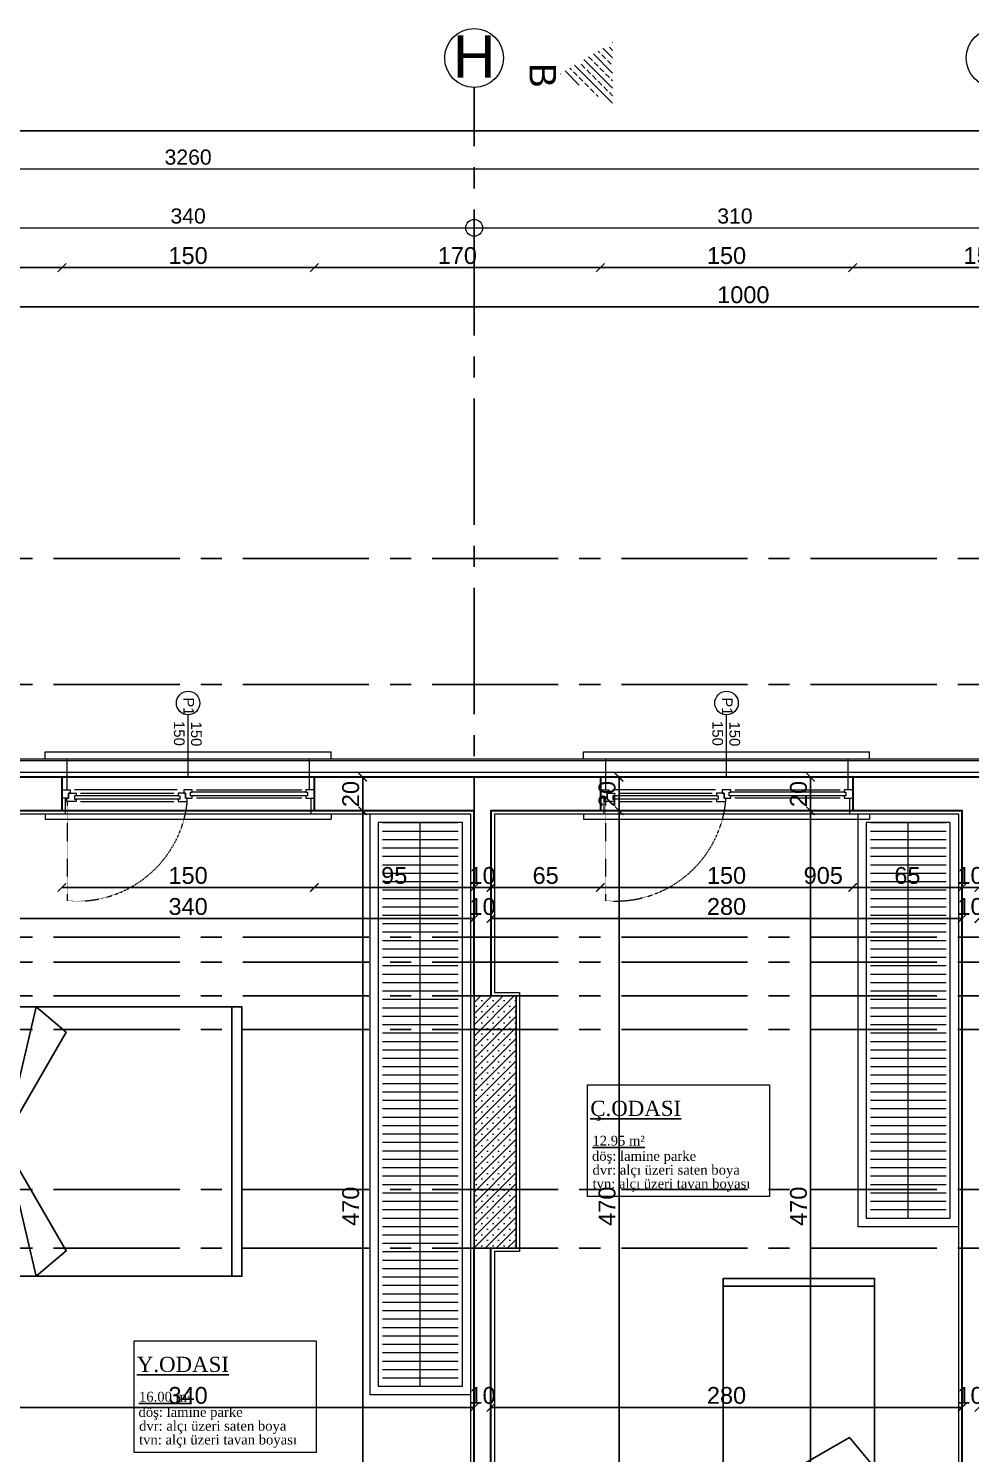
# Model space of a CAD drawing. Header units: millimetres. Extents: x 2778 to 13672, y 1832 to 5175.
# Drawn here: x 10191 to 10751, y 4288 to 5135 of the extents above; entities that cross this region are included whole.
import ezdxf

# ---------------------------------------------------------------- set-up
doc = ezdxf.new("R2010")
doc.units = ezdxf.units.MM
for name, pattern in [('CENTER2', [112.5, 75, -12.5, 12.5, -12.5]), ('DASHDOT2', [12.7, 6.35, -3.175, 0, -3.175]), ('DOTX2', [0.5, 0, -0.5])]:
    doc.linetypes.add(name, pattern=pattern)
for name, color, linetype in [('7-DCR-FRN', 8, 'Continuous'), ('İÇÖLÇÜ', 7, 'Continuous'), ('Panel', 7, 'Continuous'), ('Standart', 7, 'Continuous'), ('Yazi', 7, 'Continuous'), ('Ölçülendirme', 7, 'Continuous')]:
    doc.layers.add(name, color=color, linetype=linetype)
for name, color, linetype, lineweight in [('aks', 251, 'DASHDOT2', 35), ('duvar', 232, 'Continuous', 30), ('görünüş', 201, 'Continuous', 18), ('ince', 37, 'Continuous', 0), ('iz', 1, 'DOTX2', 20), ('kesit çizgisi', 1, 'DASHDOT2', 40), ('pencere', 4, 'Continuous', 18), ('sıva dış', 30, 'Continuous', 9), ('sıva iç', 21, 'Continuous', 0), ('tarama', 251, 'Continuous', 0), ('yalıtım', 107, 'Continuous', 0), ('yazı', 11, 'Continuous', 20), ('ÖLÇÜ İÇ', 7, 'Continuous', 9)]:
    doc.layers.add(name, color=color, linetype=linetype, lineweight=lineweight)
doc.styles.add('arial_1_18', font='arial.ttf', dxfattribs={"height": 0.2})
doc.styles.get("Standard").update_dxf_attribs({"font": 'arial.ttf'})
doc.styles.add('Times roman', font='times.ttf')
doc.dimstyles.new('zulay iç ölçü', dxfattribs={"dimtxt": 10, "dimasz": 5, "dimexe": 0.18, "dimexo": 0, "dimgap": 2, "dimtad": 3, "dimdec": 0, "dimzin": 0, "dimdsep": 46, "dimtxsty": 'Standard', "dimblk": 'ARCHTICK', "dimcen": 0.09, "dimse1": 1, "dimse2": 1, "dimadec": 0, "dimazin": 0, "dimtfac": 1, "dimtdec": 0, "dimtix": 1, "dimtofl": 0, "dimtmove": 0, "dimatfit": 3, "dimldrblk": 'ARCHTICK', "dimfxl": 1, "dimtolj": 1, "dimtzin": 0, "dimarcsym": 0})

# ---------------------------------------------------------------- blocks, each defined once
blk = doc.blocks.new('IDE242Entity437')
at = {"layer": 'Panel', "linetype": 'Continuous', "lineweight": 5}
h = blk.add_hatch(dxfattribs=at)
h.set_pattern_fill('SACNCR', color=163, scale=50, style=0)
h.set_pattern_definition([(45, (0, 0), (-3.314563, 3.314563), []), (45, (3.3146, 0), (-3.314563, 3.314563), [0, -4.6875])])
h.paths.add_polyline_path([(1800, 1920), (1800, 2070), (1825, 2070), (1825, 1920)])
blk = doc.blocks.new('IDE242Entity438')
at = {"layer": 'Panel', "color": 164, "linetype": 'Continuous', "lineweight": -3}
blk.add_lwpolyline([(1825, 1920), (1800, 1920)], dxfattribs=at)
blk = doc.blocks.new('IDE242Entity439')
at = {"layer": 'Panel', "color": 164, "linetype": 'Continuous', "lineweight": -3}
blk.add_lwpolyline([(1825, 1920), (1825, 2070)], dxfattribs=at)
blk = doc.blocks.new('IDE242Entity440')
at = {"layer": 'Panel', "color": 164, "linetype": 'Continuous', "lineweight": -3}
blk.add_lwpolyline([(1825, 2070), (1800, 2070)], dxfattribs=at)
blk = doc.blocks.new('IDE242Entity441')
at = {"layer": 'Panel', "color": 164, "linetype": 'Continuous', "lineweight": -3}
blk.add_lwpolyline([(1800, 1920), (1800, 2070)], dxfattribs=at)
blk = doc.blocks.new('IDE242Entity1386')
at = {"layer": 'Ölçülendirme', "color": 1, "linetype": 'Continuous', "lineweight": 5}
for points in [[(-8, 2693), (3268, 2693)], [(-8, 2658), (3268, 2658)]]:
    blk.add_lwpolyline(points, dxfattribs=at)
blk.add_circle((1800, 2658), 5, dxfattribs=at)
at = {"layer": 'Ölçülendirme', "color": 1, "linetype": 'Continuous', "lineweight": 5, "style": 'arial_1_18'}
for s, p in [('3260', (1616.02, 2695.5)), ('340', (1619.51, 2660.5)), ('310', (1944.51, 2660.5))]:
    blk.add_text(s, height=9, dxfattribs=at).set_placement(p)
blk = doc.blocks.new('_ArchTick')
at = {"color": 0, "linetype": 'ByBlock', "const_width": 0.15}
blk.add_lwpolyline([(-0.5, -0.5), (0.5, 0.5)], dxfattribs=at)
blk = doc.blocks.new('*D2696')
at = {"layer": 'Defpoints', "color": 0, "transparency": 16777216}
for p in [(8656.17, 5074.42), (8656.17, 5074.42), (13386.17, 5074.42)]:
    blk.add_point(p, dxfattribs=at)
at = {"layer": 'ÖLÇÜ İÇ', "color": 0, "lineweight": -2, "transparency": 16777216}
blk.add_line((13386.17, 5074.42), (8656.17, 5074.42), dxfattribs=at)
at = {"layer": 'ÖLÇÜ İÇ', "color": 0, "lineweight": -2, "transparency": 16777216, "xscale": 5, "yscale": 5, "zscale": 5, "rotation": 180}
blk.add_blockref('_ArchTick', (8656.17, 5074.42), dxfattribs=at)
at = {"layer": 'ÖLÇÜ İÇ', "color": 0, "lineweight": -2, "transparency": 16777216, "xscale": 5, "yscale": 5, "zscale": 5}
blk.add_blockref('_ArchTick', (13386.17, 5074.42), dxfattribs=at)
at = {"layer": 'ÖLÇÜ İÇ', "color": 0, "transparency": 16777216, "insert": (11021.17, 5081.52), "char_height": 10, "attachment_point": 5}
blk.add_mtext('\\A1;4730', dxfattribs=at)
blk = doc.blocks.new('G')
at = {"layer": 'duvar'}
for p, q in [((1059585.28, -406613.31), (1059605.28, -406613.31)), ((1059585.28, -406763.31), (1059605.28, -406763.31))]:
    blk.add_line(p, q, dxfattribs=at)
at = {"layer": 'görünüş'}
for p, q in [((1059574.08, -406603.31), (1059570.28, -406603.31)), ((1059570.28, -406773.31), (1059570.28, -406603.31)), ((1059607.28, -406603.31), (1059610.28, -406603.31)), ((1059610.28, -406773.31), (1059610.28, -406603.31)), ((1059574.08, -406773.31), (1059570.28, -406773.31)), ((1059607.28, -406773.31), (1059610.28, -406773.31))]:
    blk.add_line(p, q, dxfattribs=at)
at = {"layer": 'ince'}
for p, q in [((1059592.78, -406683.31), (1059592.78, -406620.81)), ((1059597.78, -406620.81), (1059597.78, -406683.31)), ((1059592.78, -406694.81), (1059592.78, -406755.81)), ((1059594.78, -406752.31), (1059594.78, -406696.8)), ((1059599.78, -406752.31), (1059599.78, -406696.8))]:
    blk.add_line(p, q, dxfattribs=at)
for points in [[(1059594.28, -406618.31), (1059594.28, -406685.81)], [(1059596.28, -406618.31), (1059596.28, -406685.81)], [(1059596.28, -406694.3), (1059596.28, -406754.81)], [(1059598.28, -406694.3), (1059598.28, -406754.81)]]:
    blk.add_lwpolyline(points, dxfattribs=at)
at = {"layer": 'iz', "ltscale": 0.1}
for p, q in [((1059585.28, -406763.31), (1059585.28, -406613.31)), ((1059605.28, -406613.31), (1059605.28, -406763.31)), ((1059599.81, -406760.28), (1059658.67, -406760.28))]:
    blk.add_line(p, q, dxfattribs=at)
blk.add_arc((1059593.1, -406754.3), 65.84, 354.78958, 84.17695, dxfattribs=at)
at = {"layer": 'pencere'}
for points in [[(1059592.78, -406613.31), (1059592.78, -406618.31), (1059592.78, -406618.31), (1059594.28, -406618.31), (1059594.28, -406617.31), (1059596.28, -406617.31), (1059596.28, -406618.31), (1059597.78, -406618.31), (1059597.78, -406618.31), (1059597.78, -406613.31)], [(1059596.28, -406685.81), (1059596.28, -406686.81), (1059594.28, -406686.81), (1059594.28, -406685.81), (1059592.78, -406685.81), (1059592.78, -406690.81), (1059594.78, -406690.81), (1059594.78, -406689.81), (1059597.78, -406689.81), (1059597.78, -406685.81), (1059596.28, -406685.81)], [(1059592.78, -406763.31), (1059592.78, -406758.31), (1059594.78, -406758.31), (1059594.78, -406759.31), (1059597.78, -406759.31), (1059597.78, -406763.31)]]:
    blk.add_lwpolyline(points, dxfattribs=at)
for points in [[(1059597.78, -406688.81), (1059597.78, -406689.81), (1059594.78, -406689.81), (1059594.78, -406694.3), (1059596.28, -406694.3), (1059596.28, -406693.3), (1059598.28, -406693.3), (1059598.28, -406694.3), (1059599.78, -406694.3), (1059599.78, -406688.81)], [(1059597.78, -406760.31), (1059597.78, -406759.31), (1059594.78, -406759.31), (1059594.78, -406754.81), (1059596.28, -406754.81), (1059596.28, -406755.81), (1059598.28, -406755.81), (1059598.28, -406754.81), (1059599.78, -406754.81), (1059599.78, -406760.31)]]:
    blk.add_lwpolyline(points, close=True, dxfattribs=at)
at = {"layer": 'sıva dış'}
for p, q in [((1059574.28, -406616.31), (1059592.78, -406616.31)), ((1059574.28, -406760.31), (1059592.78, -406760.31))]:
    blk.add_line(p, q, dxfattribs=at)
at = {"layer": 'sıva iç'}
for p, q in [((1059597.78, -406615.31), (1059607.28, -406615.31)), ((1059597.78, -406761.31), (1059607.28, -406761.31))]:
    blk.add_line(p, q, dxfattribs=at)
at = {"layer": 'yazı'}
blk.add_line((1059585.28, -406688.31), (1059548.23, -406688.31), dxfattribs=at)
blk.add_circle((1059541.23, -406688.31), 7, dxfattribs=at)
for s, p in [('150', (1059552.23, -406686.57)), ('P1', (1059537.82, -406691.08)), ('150', (1059551.91, -406696.73))]:
    blk.add_text(s, height=6.328, dxfattribs=at).set_placement(p)
blk = doc.blocks.new('*U41')
at = {"layer": '7-DCR-FRN'}
blk.add_line((30.69, 34.62), (45, 34.62), dxfattribs=at)
for points in [[(-45, 95), (-95, 95), (-95, 45), (-45, 45)], [(45, 95), (45, 90), (-45, 90), (-45, 95)], [(-45, 95), (45, 95), (45, -95), (-45, -95)], [(-45, 95), (45, 95), (45, -95), (-45, -95)], [(45, -95), (45, -90.5), (-45, -90.5), (-45, -95)]]:
    blk.add_lwpolyline(points, close=True, dxfattribs=at)
blk.add_lwpolyline([(-33.02, 78.3, -0.414214), (-29.02, 82.3), (29.02, 82.3, -0.414214), (33.02, 78.3), (33.02, 50.74, -0.414214), (29.02, 46.74), (-29.02, 46.74, -0.414214), (-33.02, 50.74)], format="xyb", close=True, dxfattribs=at)
blk.add_lwpolyline([(30.69, 34.62), (-30, -0.62), (-45, 17.38), (28.74, 34.62), (30.69, 34.62)], dxfattribs=at)
blk = doc.blocks.new('*U316')
at = {"layer": '7-DCR-FRN', "lineweight": 9}
blk.add_line((240, 30), (5, 30), dxfattribs=at)
for points in [[(245, 60), (245, 0), (0, 0), (0, 60)], [(240, 55), (240, 5), (5, 5), (5, 55)]]:
    blk.add_lwpolyline(points, close=True, dxfattribs=at)
for points in [[(5, 52.5), (5, 7.5)], [(5, 52.5), (5, 7.5)], [(5, 52.5), (5, 7.5)], [(10, 52.5), (10, 7.5)], [(10, 52.5), (10, 7.5)], [(15, 52.5), (15, 7.5)], [(15, 52.5), (15, 7.5)], [(20, 52.5), (20, 7.5)], [(20, 52.5), (20, 7.5)], [(25, 52.5), (25, 7.5)], [(25, 52.5), (25, 7.5)], [(30, 52.5), (30, 7.5)], [(30, 52.5), (30, 7.5)], [(35, 52.5), (35, 7.5)], [(35, 52.5), (35, 7.5)], [(40, 52.5), (40, 7.5)], [(40, 52.5), (40, 7.5)], [(45, 52.5), (45, 7.5)], [(45, 52.5), (45, 7.5)], [(50, 52.5), (50, 7.5)], [(50, 52.5), (50, 7.5)], [(55, 52.5), (55, 7.5)], [(60, 52.5), (60, 7.5)], [(65, 52.5), (65, 7.5)], [(70, 52.5), (70, 7.5)], [(75, 52.5), (75, 7.5)], [(80, 52.5), (80, 7.5)], [(85, 52.5), (85, 7.5)], [(90, 52.5), (90, 7.5)], [(95, 52.5), (95, 7.5)], [(100, 52.5), (100, 7.5)], [(105, 52.5), (105, 7.5)], [(110, 52.5), (110, 7.5)], [(115, 52.5), (115, 7.5)], [(120, 52.5), (120, 7.5)], [(125, 52.5), (125, 7.5)], [(130, 52.5), (130, 7.5)], [(135, 52.5), (135, 7.5)], [(140, 52.5), (140, 7.5)], [(145, 52.5), (145, 7.5)], [(150, 52.5), (150, 7.5)], [(155, 52.5), (155, 7.5)], [(160, 52.5), (160, 7.5)], [(165, 52.5), (165, 7.5)], [(170, 52.5), (170, 7.5)], [(175, 52.5), (175, 7.5)], [(180, 52.5), (180, 7.5)], [(185, 52.5), (185, 7.5)], [(190, 52.5), (190, 7.5)], [(195, 52.5), (195, 7.5)], [(200, 52.5), (200, 7.5)], [(205, 52.5), (205, 7.5)], [(210, 52.5), (210, 7.5)], [(215, 52.5), (215, 7.5)], [(220, 52.5), (220, 7.5)], [(225, 52.5), (225, 7.5)], [(230, 52.5), (230, 7.5)], [(235, 52.5), (235, 7.5)], [(240, 52.5), (240, 7.5)], [(245, 52.5), (245, 7.5)]]:
    blk.add_lwpolyline(points, dxfattribs=at)
blk = doc.blocks.new('*U31')
at = {"layer": '7-DCR-FRN'}
for points in [[(-80, 100), (-130, 100), (-130, 50), (-80, 50)], [(80, 100), (80, 94), (-80, 94), (-80, 100)], [(-80, 100), (80, 100), (80, -100), (-80, -100)], [(-80, 100), (80, 100), (80, -100), (-80, -100)], [(130, 100), (80, 100), (80, 50), (130, 50)], [(-80, -94), (80, -94), (80, -100), (-80, -100)]]:
    blk.add_lwpolyline(points, close=True, dxfattribs=at)
for points in [[(-70.38, 83.3, -0.414214), (-66.38, 87.3), (-8.34, 87.3, -0.414214), (-4.34, 83.3), (-4.34, 55.74, -0.414214), (-8.34, 51.74), (-66.38, 51.74, -0.414214), (-70.38, 55.74)], [(70.38, 83.3, 0.414214), (66.38, 87.3), (8.34, 87.3, 0.414214), (4.34, 83.3), (4.34, 55.74, 0.414214), (8.34, 51.74), (66.38, 51.74, 0.414214), (70.38, 55.74)]]:
    blk.add_lwpolyline(points, format="xyb", close=True, dxfattribs=at)
blk.add_lwpolyline([(-4.31, 39.62), (-65, 4.38), (-80, 22.38), (-6.26, 39.62), (6.26, 39.62), (80, 22.38), (65, 4.38), (4.31, 39.62)], dxfattribs=at)
blk = doc.blocks.new('*U323')
at = {"layer": '7-DCR-FRN', "lineweight": 9}
blk.add_line((340, 30), (5, 30), dxfattribs=at)
for points in [[(345, 60), (345, 0), (0, 0), (0, 60)], [(340, 55), (340, 5), (5, 5), (5, 55)]]:
    blk.add_lwpolyline(points, close=True, dxfattribs=at)
for points in [[(5, 52.5), (5, 7.5)], [(5, 52.5), (5, 7.5)], [(5, 52.5), (5, 7.5)], [(10, 52.5), (10, 7.5)], [(10, 52.5), (10, 7.5)], [(15, 52.5), (15, 7.5)], [(15, 52.5), (15, 7.5)], [(20, 52.5), (20, 7.5)], [(20, 52.5), (20, 7.5)], [(25, 52.5), (25, 7.5)], [(25, 52.5), (25, 7.5)], [(30, 52.5), (30, 7.5)], [(30, 52.5), (30, 7.5)], [(35, 52.5), (35, 7.5)], [(35, 52.5), (35, 7.5)], [(40, 52.5), (40, 7.5)], [(40, 52.5), (40, 7.5)], [(45, 52.5), (45, 7.5)], [(45, 52.5), (45, 7.5)], [(50, 52.5), (50, 7.5)], [(50, 52.5), (50, 7.5)], [(55, 52.5), (55, 7.5)], [(60, 52.5), (60, 7.5)], [(65, 52.5), (65, 7.5)], [(70, 52.5), (70, 7.5)], [(75, 52.5), (75, 7.5)], [(80, 52.5), (80, 7.5)], [(85, 52.5), (85, 7.5)], [(90, 52.5), (90, 7.5)], [(95, 52.5), (95, 7.5)], [(100, 52.5), (100, 7.5)], [(105, 52.5), (105, 7.5)], [(110, 52.5), (110, 7.5)], [(115, 52.5), (115, 7.5)], [(120, 52.5), (120, 7.5)], [(125, 52.5), (125, 7.5)], [(130, 52.5), (130, 7.5)], [(135, 52.5), (135, 7.5)], [(140, 52.5), (140, 7.5)], [(145, 52.5), (145, 7.5)], [(150, 52.5), (150, 7.5)], [(155, 52.5), (155, 7.5)], [(160, 52.5), (160, 7.5)], [(165, 52.5), (165, 7.5)], [(170, 52.5), (170, 7.5)], [(175, 52.5), (175, 7.5)], [(180, 52.5), (180, 7.5)], [(185, 52.5), (185, 7.5)], [(190, 52.5), (190, 7.5)], [(195, 52.5), (195, 7.5)], [(200, 52.5), (200, 7.5)], [(205, 52.5), (205, 7.5)], [(210, 52.5), (210, 7.5)], [(215, 52.5), (215, 7.5)], [(220, 52.5), (220, 7.5)], [(225, 52.5), (225, 7.5)], [(230, 52.5), (230, 7.5)], [(235, 52.5), (235, 7.5)], [(240, 52.5), (240, 7.5)], [(245, 52.5), (245, 7.5)], [(250, 52.5), (250, 7.5)], [(255, 52.5), (255, 7.5)], [(260, 52.5), (260, 7.5)], [(265, 52.5), (265, 7.5)], [(270, 52.5), (270, 7.5)], [(275, 52.5), (275, 7.5)], [(280, 52.5), (280, 7.5)], [(285, 52.5), (285, 7.5)], [(290, 52.5), (290, 7.5)], [(295, 52.5), (295, 7.5)], [(300, 52.5), (300, 7.5)], [(305, 52.5), (305, 7.5)], [(310, 52.5), (310, 7.5)], [(315, 52.5), (315, 7.5)], [(320, 52.5), (320, 7.5)], [(325, 52.5), (325, 7.5)], [(330, 52.5), (330, 7.5)], [(335, 52.5), (335, 7.5)], [(340, 52.5), (340, 7.5)], [(345, 52.5), (345, 7.5)]]:
    blk.add_lwpolyline(points, dxfattribs=at)
blk = doc.blocks.new('*D3486')
at = {"layer": 'Defpoints', "color": 0, "transparency": 16777216}
for p in [(10211.17, 4670.23), (10211.17, 4624.67), (11116.17, 4617.46)]:
    blk.add_point(p, dxfattribs=at)
at = {"layer": 'ÖLÇÜ İÇ', "color": 0, "lineweight": -2, "transparency": 16777216}
blk.add_line((11116.17, 4624.67), (10211.17, 4624.67), dxfattribs=at)
at = {"layer": 'ÖLÇÜ İÇ', "color": 0, "lineweight": -2, "transparency": 16777216, "xscale": 5, "yscale": 5, "zscale": 5, "rotation": 180}
blk.add_blockref('_ArchTick', (10211.17, 4624.67), dxfattribs=at)
at = {"layer": 'ÖLÇÜ İÇ', "color": 0, "lineweight": -2, "transparency": 16777216, "xscale": 5, "yscale": 5, "zscale": 5}
blk.add_blockref('_ArchTick', (11116.17, 4624.67), dxfattribs=at)
at = {"layer": 'ÖLÇÜ İÇ', "color": 0, "transparency": 16777216, "insert": (10663.67, 4631.78), "char_height": 10, "attachment_point": 5}
blk.add_mtext('\\A1;905', dxfattribs=at)
blk = doc.blocks.new('*D3487')
at = {"layer": 'Defpoints', "color": 0, "transparency": 16777216}
for p in [(10211.17, 4670.23), (10361.17, 4670.23), (10361.17, 4624.67)]:
    blk.add_point(p, dxfattribs=at)
at = {"layer": 'ÖLÇÜ İÇ', "color": 0, "lineweight": -2, "transparency": 16777216}
blk.add_line((10211.17, 4624.67), (10361.17, 4624.67), dxfattribs=at)
at = {"layer": 'ÖLÇÜ İÇ', "color": 0, "lineweight": -2, "transparency": 16777216, "xscale": 5, "yscale": 5, "zscale": 5, "rotation": 180}
blk.add_blockref('_ArchTick', (10211.17, 4624.67), dxfattribs=at)
at = {"layer": 'ÖLÇÜ İÇ', "color": 0, "lineweight": -2, "transparency": 16777216, "xscale": 5, "yscale": 5, "zscale": 5}
blk.add_blockref('_ArchTick', (10361.17, 4624.67), dxfattribs=at)
at = {"layer": 'ÖLÇÜ İÇ', "color": 0, "transparency": 16777216, "insert": (10286.17, 4631.78), "char_height": 10, "attachment_point": 5}
blk.add_mtext('\\A1;150', dxfattribs=at)
blk = doc.blocks.new('*D3488')
at = {"layer": 'Defpoints', "color": 0, "transparency": 16777216}
for p in [(10361.17, 4670.23), (10456.17, 4624.67), (10456.17, 4624.67)]:
    blk.add_point(p, dxfattribs=at)
at = {"layer": 'ÖLÇÜ İÇ', "color": 0, "lineweight": -2, "transparency": 16777216}
blk.add_line((10361.17, 4624.67), (10456.17, 4624.67), dxfattribs=at)
at = {"layer": 'ÖLÇÜ İÇ', "color": 0, "lineweight": -2, "transparency": 16777216, "xscale": 5, "yscale": 5, "zscale": 5, "rotation": 180}
blk.add_blockref('_ArchTick', (10361.17, 4624.67), dxfattribs=at)
at = {"layer": 'ÖLÇÜ İÇ', "color": 0, "lineweight": -2, "transparency": 16777216, "xscale": 5, "yscale": 5, "zscale": 5}
blk.add_blockref('_ArchTick', (10456.17, 4624.67), dxfattribs=at)
at = {"layer": 'ÖLÇÜ İÇ', "color": 0, "transparency": 16777216, "insert": (10408.67, 4631.78), "char_height": 10, "attachment_point": 5}
blk.add_mtext('\\A1;95', dxfattribs=at)
blk = doc.blocks.new('*D3489')
at = {"layer": 'Defpoints', "color": 0, "transparency": 16777216}
for p in [(10456.17, 4624.67), (10466.17, 4624.67), (10466.17, 4624.67)]:
    blk.add_point(p, dxfattribs=at)
at = {"layer": 'ÖLÇÜ İÇ', "color": 0, "lineweight": -2, "transparency": 16777216}
for p, q in [((10456.17, 4624.67), (10451.17, 4624.67)), ((10466.17, 4624.67), (10471.17, 4624.67))]:
    blk.add_line(p, q, dxfattribs=at)
at = {"layer": 'ÖLÇÜ İÇ', "color": 0, "lineweight": -2, "transparency": 16777216, "xscale": 5, "yscale": 5, "zscale": 5}
blk.add_blockref('_ArchTick', (10456.17, 4624.67), dxfattribs=at)
at = {"layer": 'ÖLÇÜ İÇ', "color": 0, "lineweight": -2, "transparency": 16777216, "xscale": 5, "yscale": 5, "zscale": 5, "rotation": 180}
blk.add_blockref('_ArchTick', (10466.17, 4624.67), dxfattribs=at)
at = {"layer": 'ÖLÇÜ İÇ', "color": 0, "transparency": 16777216, "insert": (10461.17, 4631.78), "char_height": 10, "attachment_point": 5}
blk.add_mtext('\\A1;10', dxfattribs=at)
blk = doc.blocks.new('*D3490')
at = {"layer": 'Defpoints', "color": 0, "transparency": 16777216}
for p in [(10531.17, 4670.23), (10466.17, 4624.67), (10531.17, 4624.67)]:
    blk.add_point(p, dxfattribs=at)
at = {"layer": 'ÖLÇÜ İÇ', "color": 0, "lineweight": -2, "transparency": 16777216}
blk.add_line((10466.17, 4624.67), (10531.17, 4624.67), dxfattribs=at)
at = {"layer": 'ÖLÇÜ İÇ', "color": 0, "lineweight": -2, "transparency": 16777216, "xscale": 5, "yscale": 5, "zscale": 5, "rotation": 180}
blk.add_blockref('_ArchTick', (10466.17, 4624.67), dxfattribs=at)
at = {"layer": 'ÖLÇÜ İÇ', "color": 0, "lineweight": -2, "transparency": 16777216, "xscale": 5, "yscale": 5, "zscale": 5}
blk.add_blockref('_ArchTick', (10531.17, 4624.67), dxfattribs=at)
at = {"layer": 'ÖLÇÜ İÇ', "color": 0, "transparency": 16777216, "insert": (10498.67, 4631.78), "char_height": 10, "attachment_point": 5}
blk.add_mtext('\\A1;65', dxfattribs=at)
blk = doc.blocks.new('*D3491')
at = {"layer": 'Defpoints', "color": 0, "transparency": 16777216}
for p in [(10531.17, 4670.23), (10681.17, 4670.23), (10681.17, 4624.67)]:
    blk.add_point(p, dxfattribs=at)
at = {"layer": 'ÖLÇÜ İÇ', "color": 0, "lineweight": -2, "transparency": 16777216}
blk.add_line((10531.17, 4624.67), (10681.17, 4624.67), dxfattribs=at)
at = {"layer": 'ÖLÇÜ İÇ', "color": 0, "lineweight": -2, "transparency": 16777216, "xscale": 5, "yscale": 5, "zscale": 5, "rotation": 180}
blk.add_blockref('_ArchTick', (10531.17, 4624.67), dxfattribs=at)
at = {"layer": 'ÖLÇÜ İÇ', "color": 0, "lineweight": -2, "transparency": 16777216, "xscale": 5, "yscale": 5, "zscale": 5}
blk.add_blockref('_ArchTick', (10681.17, 4624.67), dxfattribs=at)
at = {"layer": 'ÖLÇÜ İÇ', "color": 0, "transparency": 16777216, "insert": (10606.17, 4631.78), "char_height": 10, "attachment_point": 5}
blk.add_mtext('\\A1;150', dxfattribs=at)
blk = doc.blocks.new('*D3492')
at = {"layer": 'Defpoints', "color": 0, "transparency": 16777216}
for p in [(10681.17, 4670.23), (10746.17, 4670.23), (10746.17, 4624.67)]:
    blk.add_point(p, dxfattribs=at)
at = {"layer": 'ÖLÇÜ İÇ', "color": 0, "lineweight": -2, "transparency": 16777216}
blk.add_line((10681.17, 4624.67), (10746.17, 4624.67), dxfattribs=at)
at = {"layer": 'ÖLÇÜ İÇ', "color": 0, "lineweight": -2, "transparency": 16777216, "xscale": 5, "yscale": 5, "zscale": 5, "rotation": 180}
blk.add_blockref('_ArchTick', (10681.17, 4624.67), dxfattribs=at)
at = {"layer": 'ÖLÇÜ İÇ', "color": 0, "lineweight": -2, "transparency": 16777216, "xscale": 5, "yscale": 5, "zscale": 5}
blk.add_blockref('_ArchTick', (10746.17, 4624.67), dxfattribs=at)
at = {"layer": 'ÖLÇÜ İÇ', "color": 0, "transparency": 16777216, "insert": (10713.67, 4631.78), "char_height": 10, "attachment_point": 5}
blk.add_mtext('\\A1;65', dxfattribs=at)
blk = doc.blocks.new('*D3493')
at = {"layer": 'Defpoints', "color": 0, "transparency": 16777216}
for p in [(10746.17, 4670.23), (10756.17, 4670.23), (10756.17, 4624.67)]:
    blk.add_point(p, dxfattribs=at)
at = {"layer": 'ÖLÇÜ İÇ', "color": 0, "lineweight": -2, "transparency": 16777216}
for p, q in [((10746.17, 4624.67), (10741.17, 4624.67)), ((10756.17, 4624.67), (10761.17, 4624.67))]:
    blk.add_line(p, q, dxfattribs=at)
at = {"layer": 'ÖLÇÜ İÇ', "color": 0, "lineweight": -2, "transparency": 16777216, "xscale": 5, "yscale": 5, "zscale": 5}
blk.add_blockref('_ArchTick', (10746.17, 4624.67), dxfattribs=at)
at = {"layer": 'ÖLÇÜ İÇ', "color": 0, "lineweight": -2, "transparency": 16777216, "xscale": 5, "yscale": 5, "zscale": 5, "rotation": 180}
blk.add_blockref('_ArchTick', (10756.17, 4624.67), dxfattribs=at)
at = {"layer": 'ÖLÇÜ İÇ', "color": 0, "transparency": 16777216, "insert": (10751.17, 4631.78), "char_height": 10, "attachment_point": 5}
blk.add_mtext('\\A1;10', dxfattribs=at)
blk = doc.blocks.new('*D3508')
at = {"layer": 'Defpoints', "color": 0, "transparency": 16777216}
for p in [(10116.17, 4605.04), (10456.17, 4606.22), (10456.17, 4606.22)]:
    blk.add_point(p, dxfattribs=at)
at = {"layer": 'ÖLÇÜ İÇ', "color": 0, "lineweight": -2, "transparency": 16777216}
blk.add_line((10116.17, 4606.22), (10456.17, 4606.22), dxfattribs=at)
at = {"layer": 'ÖLÇÜ İÇ', "color": 0, "lineweight": -2, "transparency": 16777216, "xscale": 5, "yscale": 5, "zscale": 5, "rotation": 180}
blk.add_blockref('_ArchTick', (10116.17, 4606.22), dxfattribs=at)
at = {"layer": 'ÖLÇÜ İÇ', "color": 0, "lineweight": -2, "transparency": 16777216, "xscale": 5, "yscale": 5, "zscale": 5}
blk.add_blockref('_ArchTick', (10456.17, 4606.22), dxfattribs=at)
at = {"layer": 'ÖLÇÜ İÇ', "color": 0, "transparency": 16777216, "insert": (10286.17, 4613.33), "char_height": 10, "attachment_point": 5}
blk.add_mtext('\\A1;340', dxfattribs=at)
blk = doc.blocks.new('*D3509')
at = {"layer": 'Defpoints', "color": 0, "transparency": 16777216}
for p in [(10456.17, 4606.22), (10466.17, 4606.22), (10466.17, 4606.22)]:
    blk.add_point(p, dxfattribs=at)
at = {"layer": 'ÖLÇÜ İÇ', "color": 0, "lineweight": -2, "transparency": 16777216}
for p, q in [((10456.17, 4606.22), (10451.17, 4606.22)), ((10466.17, 4606.22), (10471.17, 4606.22))]:
    blk.add_line(p, q, dxfattribs=at)
at = {"layer": 'ÖLÇÜ İÇ', "color": 0, "lineweight": -2, "transparency": 16777216, "xscale": 5, "yscale": 5, "zscale": 5}
blk.add_blockref('_ArchTick', (10456.17, 4606.22), dxfattribs=at)
at = {"layer": 'ÖLÇÜ İÇ', "color": 0, "lineweight": -2, "transparency": 16777216, "xscale": 5, "yscale": 5, "zscale": 5, "rotation": 180}
blk.add_blockref('_ArchTick', (10466.17, 4606.22), dxfattribs=at)
at = {"layer": 'ÖLÇÜ İÇ', "color": 0, "transparency": 16777216, "insert": (10461.17, 4613.33), "char_height": 10, "attachment_point": 5}
blk.add_mtext('\\A1;10', dxfattribs=at)
blk = doc.blocks.new('*D3510')
at = {"layer": 'Defpoints', "color": 0, "transparency": 16777216}
for p in [(10466.17, 4606.22), (10746.17, 4606.22), (10746.17, 4606.22)]:
    blk.add_point(p, dxfattribs=at)
at = {"layer": 'ÖLÇÜ İÇ', "color": 0, "lineweight": -2, "transparency": 16777216}
blk.add_line((10466.17, 4606.22), (10746.17, 4606.22), dxfattribs=at)
at = {"layer": 'ÖLÇÜ İÇ', "color": 0, "lineweight": -2, "transparency": 16777216, "xscale": 5, "yscale": 5, "zscale": 5, "rotation": 180}
blk.add_blockref('_ArchTick', (10466.17, 4606.22), dxfattribs=at)
at = {"layer": 'ÖLÇÜ İÇ', "color": 0, "lineweight": -2, "transparency": 16777216, "xscale": 5, "yscale": 5, "zscale": 5}
blk.add_blockref('_ArchTick', (10746.17, 4606.22), dxfattribs=at)
at = {"layer": 'ÖLÇÜ İÇ', "color": 0, "transparency": 16777216, "insert": (10606.17, 4613.33), "char_height": 10, "attachment_point": 5}
blk.add_mtext('\\A1;280', dxfattribs=at)
blk = doc.blocks.new('*D3511')
at = {"layer": 'Defpoints', "color": 0, "transparency": 16777216}
for p in [(10746.17, 4606.22), (10756.17, 4606.22), (10756.17, 4606.22)]:
    blk.add_point(p, dxfattribs=at)
at = {"layer": 'ÖLÇÜ İÇ', "color": 0, "lineweight": -2, "transparency": 16777216}
for p, q in [((10746.17, 4606.22), (10741.17, 4606.22)), ((10756.17, 4606.22), (10761.17, 4606.22))]:
    blk.add_line(p, q, dxfattribs=at)
at = {"layer": 'ÖLÇÜ İÇ', "color": 0, "lineweight": -2, "transparency": 16777216, "xscale": 5, "yscale": 5, "zscale": 5}
blk.add_blockref('_ArchTick', (10746.17, 4606.22), dxfattribs=at)
at = {"layer": 'ÖLÇÜ İÇ', "color": 0, "lineweight": -2, "transparency": 16777216, "xscale": 5, "yscale": 5, "zscale": 5, "rotation": 180}
blk.add_blockref('_ArchTick', (10756.17, 4606.22), dxfattribs=at)
at = {"layer": 'ÖLÇÜ İÇ', "color": 0, "transparency": 16777216, "insert": (10751.17, 4613.33), "char_height": 10, "attachment_point": 5}
blk.add_mtext('\\A1;10', dxfattribs=at)
blk = doc.blocks.new('*D3519')
at = {"layer": 'Defpoints', "color": 0, "transparency": 16777216}
for p in [(10116.17, 4315.62), (10456.17, 4315.62), (10456.17, 4315.62)]:
    blk.add_point(p, dxfattribs=at)
at = {"layer": 'ÖLÇÜ İÇ', "color": 0, "lineweight": -2, "transparency": 16777216}
blk.add_line((10116.17, 4315.62), (10456.17, 4315.62), dxfattribs=at)
at = {"layer": 'ÖLÇÜ İÇ', "color": 0, "lineweight": -2, "transparency": 16777216, "xscale": 5, "yscale": 5, "zscale": 5, "rotation": 180}
blk.add_blockref('_ArchTick', (10116.17, 4315.62), dxfattribs=at)
at = {"layer": 'ÖLÇÜ İÇ', "color": 0, "lineweight": -2, "transparency": 16777216, "xscale": 5, "yscale": 5, "zscale": 5}
blk.add_blockref('_ArchTick', (10456.17, 4315.62), dxfattribs=at)
at = {"layer": 'ÖLÇÜ İÇ', "color": 0, "transparency": 16777216, "insert": (10286.17, 4322.73), "char_height": 10, "attachment_point": 5}
blk.add_mtext('\\A1;340', dxfattribs=at)
blk = doc.blocks.new('*D3520')
at = {"layer": 'Defpoints', "color": 0, "transparency": 16777216}
for p in [(10456.17, 4315.62), (10466.17, 4315.62), (10466.17, 4315.62)]:
    blk.add_point(p, dxfattribs=at)
at = {"layer": 'ÖLÇÜ İÇ', "color": 0, "lineweight": -2, "transparency": 16777216}
for p, q in [((10456.17, 4315.62), (10451.17, 4315.62)), ((10466.17, 4315.62), (10471.17, 4315.62))]:
    blk.add_line(p, q, dxfattribs=at)
at = {"layer": 'ÖLÇÜ İÇ', "color": 0, "lineweight": -2, "transparency": 16777216, "xscale": 5, "yscale": 5, "zscale": 5}
blk.add_blockref('_ArchTick', (10456.17, 4315.62), dxfattribs=at)
at = {"layer": 'ÖLÇÜ İÇ', "color": 0, "lineweight": -2, "transparency": 16777216, "xscale": 5, "yscale": 5, "zscale": 5, "rotation": 180}
blk.add_blockref('_ArchTick', (10466.17, 4315.62), dxfattribs=at)
at = {"layer": 'ÖLÇÜ İÇ', "color": 0, "transparency": 16777216, "insert": (10461.17, 4322.73), "char_height": 10, "attachment_point": 5}
blk.add_mtext('\\A1;10', dxfattribs=at)
blk = doc.blocks.new('*D3521')
at = {"layer": 'Defpoints', "color": 0, "transparency": 16777216}
for p in [(10466.17, 4315.62), (10746.17, 4315.62), (10746.17, 4315.62)]:
    blk.add_point(p, dxfattribs=at)
at = {"layer": 'ÖLÇÜ İÇ', "color": 0, "lineweight": -2, "transparency": 16777216}
blk.add_line((10466.17, 4315.62), (10746.17, 4315.62), dxfattribs=at)
at = {"layer": 'ÖLÇÜ İÇ', "color": 0, "lineweight": -2, "transparency": 16777216, "xscale": 5, "yscale": 5, "zscale": 5, "rotation": 180}
blk.add_blockref('_ArchTick', (10466.17, 4315.62), dxfattribs=at)
at = {"layer": 'ÖLÇÜ İÇ', "color": 0, "lineweight": -2, "transparency": 16777216, "xscale": 5, "yscale": 5, "zscale": 5}
blk.add_blockref('_ArchTick', (10746.17, 4315.62), dxfattribs=at)
at = {"layer": 'ÖLÇÜ İÇ', "color": 0, "transparency": 16777216, "insert": (10606.17, 4322.73), "char_height": 10, "attachment_point": 5}
blk.add_mtext('\\A1;280', dxfattribs=at)
blk = doc.blocks.new('*D3522')
at = {"layer": 'Defpoints', "color": 0, "transparency": 16777216}
for p in [(10746.17, 4315.62), (10756.17, 4315.62), (10756.17, 4315.62)]:
    blk.add_point(p, dxfattribs=at)
at = {"layer": 'ÖLÇÜ İÇ', "color": 0, "lineweight": -2, "transparency": 16777216}
for p, q in [((10746.17, 4315.62), (10741.17, 4315.62)), ((10756.17, 4315.62), (10761.17, 4315.62))]:
    blk.add_line(p, q, dxfattribs=at)
at = {"layer": 'ÖLÇÜ İÇ', "color": 0, "lineweight": -2, "transparency": 16777216, "xscale": 5, "yscale": 5, "zscale": 5}
blk.add_blockref('_ArchTick', (10746.17, 4315.62), dxfattribs=at)
at = {"layer": 'ÖLÇÜ İÇ', "color": 0, "lineweight": -2, "transparency": 16777216, "xscale": 5, "yscale": 5, "zscale": 5, "rotation": 180}
blk.add_blockref('_ArchTick', (10756.17, 4315.62), dxfattribs=at)
at = {"layer": 'ÖLÇÜ İÇ', "color": 0, "transparency": 16777216, "insert": (10751.17, 4322.73), "char_height": 10, "attachment_point": 5}
blk.add_mtext('\\A1;10', dxfattribs=at)
blk = doc.blocks.new('*D3557')
at = {"layer": 'Defpoints', "color": 0, "transparency": 16777216}
for p in [(10389.94, 4670.23), (10389.94, 4670.23), (10389.94, 4200.23)]:
    blk.add_point(p, dxfattribs=at)
at = {"layer": 'ÖLÇÜ İÇ', "color": 0, "lineweight": -2, "transparency": 16777216}
blk.add_line((10389.94, 4200.23), (10389.94, 4670.23), dxfattribs=at)
at = {"layer": 'ÖLÇÜ İÇ', "color": 0, "lineweight": -2, "transparency": 16777216, "xscale": 5, "yscale": 5, "zscale": 5}
for p, rotation in [((10389.94, 4670.23), 90), ((10389.94, 4200.23), 270)]:
    blk.add_blockref('_ArchTick', p, dxfattribs=dict(at, rotation=rotation))
at = {"layer": 'ÖLÇÜ İÇ', "color": 0, "transparency": 16777216, "insert": (10382.83, 4435.23), "char_height": 10, "attachment_point": 5, "rotation": 90}
blk.add_mtext('\\A1;470', dxfattribs=at)
blk = doc.blocks.new('*D3558')
at = {"layer": 'Defpoints', "color": 0, "transparency": 16777216}
for p in [(10389.94, 4690.23), (10389.94, 4690.23), (10389.94, 4670.23)]:
    blk.add_point(p, dxfattribs=at)
at = {"layer": 'ÖLÇÜ İÇ', "color": 0, "lineweight": -2, "transparency": 16777216}
blk.add_line((10389.94, 4670.23), (10389.94, 4690.23), dxfattribs=at)
at = {"layer": 'ÖLÇÜ İÇ', "color": 0, "lineweight": -2, "transparency": 16777216, "xscale": 5, "yscale": 5, "zscale": 5}
for p, rotation in [((10389.94, 4690.23), 90), ((10389.94, 4670.23), 270)]:
    blk.add_blockref('_ArchTick', p, dxfattribs=dict(at, rotation=rotation))
at = {"layer": 'ÖLÇÜ İÇ', "color": 0, "transparency": 16777216, "insert": (10382.83, 4680.23), "char_height": 10, "attachment_point": 5, "rotation": 90}
blk.add_mtext('\\A1;20', dxfattribs=at)
blk = doc.blocks.new('*D3582')
at = {"layer": 'Defpoints', "color": 0, "transparency": 16777216}
for p in [(10656.54, 4690.23), (10656.08, 4670.23), (10656.54, 4670.23)]:
    blk.add_point(p, dxfattribs=at)
at = {"layer": 'ÖLÇÜ İÇ', "color": 0, "lineweight": -2, "transparency": 16777216}
blk.add_line((10656.08, 4690.23), (10656.08, 4670.23), dxfattribs=at)
at = {"layer": 'ÖLÇÜ İÇ', "color": 0, "lineweight": -2, "transparency": 16777216, "xscale": 5, "yscale": 5, "zscale": 5}
for p, rotation in [((10656.08, 4690.23), 90), ((10656.08, 4670.23), 270)]:
    blk.add_blockref('_ArchTick', p, dxfattribs=dict(at, rotation=rotation))
at = {"layer": 'ÖLÇÜ İÇ', "color": 0, "transparency": 16777216, "insert": (10648.97, 4680.23), "char_height": 10, "attachment_point": 5, "rotation": 90}
blk.add_mtext('\\A1;20', dxfattribs=at)
blk = doc.blocks.new('*D3583')
at = {"layer": 'Defpoints', "color": 0, "transparency": 16777216}
for p in [(10656.54, 4670.23), (10656.08, 4200.23), (10656.08, 4200.23)]:
    blk.add_point(p, dxfattribs=at)
at = {"layer": 'ÖLÇÜ İÇ', "color": 0, "lineweight": -2, "transparency": 16777216}
blk.add_line((10656.08, 4670.23), (10656.08, 4200.23), dxfattribs=at)
at = {"layer": 'ÖLÇÜ İÇ', "color": 0, "lineweight": -2, "transparency": 16777216, "xscale": 5, "yscale": 5, "zscale": 5}
for p, rotation in [((10656.08, 4670.23), 90), ((10656.08, 4200.23), 270)]:
    blk.add_blockref('_ArchTick', p, dxfattribs=dict(at, rotation=rotation))
at = {"layer": 'ÖLÇÜ İÇ', "color": 0, "transparency": 16777216, "insert": (10648.97, 4435.23), "char_height": 10, "attachment_point": 5, "rotation": 90}
blk.add_mtext('\\A1;470', dxfattribs=at)

msp = doc.modelspace()

# ---------------------------------------------------------------- hatches: boundary and pattern name
at = {"layer": 'tarama'}
h = msp.add_hatch(dxfattribs=at)
h.set_pattern_fill('ANSI33', color=256, style=0)
h.set_pattern_definition([(315, (-12021.869, 190822.286), (-4.49012806, -4.49012806), []), (315, (-12017.379, 190822.286), (-4.49012806, -4.49012806), [3.175, -1.5875])])
h.paths.add_polyline_path([(10507.33, 5108.32), (10538.35, 5126.9), (10538.35, 5089.74)])

# ---------------------------------------------------------------- linework, layer by layer
at = {"layer": 'aks', "color": 251, "linetype": 'CENTER2', "lineweight": -3}
for points in [[(10456.17, 2140.23), (10456.17, 5100.23)], [(8406.17, 4820.23), (13636.17, 4820.23)], [(8406.17, 4745.23), (13636.17, 4745.23)], [(8406.17, 4690.23), (13636.17, 4690.23)], [(8406.17, 4595.23), (13636.17, 4595.23)], [(8406.17, 4580.23), (13636.17, 4580.23)], [(8406.17, 4560.23), (13636.17, 4560.23)], [(8406.17, 4540.23), (13636.17, 4540.23)], [(8406.17, 4445.23), (13636.17, 4445.23)], [(8406.17, 4410.23), (13636.17, 4410.23)]]:
    msp.add_lwpolyline(points, dxfattribs=at)
at = {"layer": 'aks', "color": 30, "linetype": 'Continuous', "lineweight": 5}
for centre in [(10456.17, 5117.73), (10766.17, 5117.73)]:
    msp.add_circle(centre, 17.5, dxfattribs=at)
at = {"layer": 'duvar', "lineweight": 30}
for p, q in [((10456.17, 4200.23), (10456.17, 4410.23)), ((10466.17, 4200.23), (10466.17, 4410.23))]:
    msp.add_line(p, q, dxfattribs=at)
for points in [[(11116.17, 4560.23), (11116.17, 4690.23), (10116.17, 4690.23)], [(10456.17, 4560.23), (10456.17, 4670.23), (10116.17, 4670.23)], [(10746.17, 4200.23), (10746.17, 4670.23), (10466.17, 4670.23), (10466.17, 4560.23)]]:
    msp.add_lwpolyline(points, dxfattribs=at)
at = {"layer": 'İÇÖLÇÜ'}
for p, q in [((10116.17, 4993.09), (10211.17, 4993.09)), ((10211.17, 4993.09), (10361.17, 4993.09)), ((10361.17, 4993.09), (10531.17, 4993.09)), ((10531.17, 4993.09), (10681.17, 4993.09)), ((10681.17, 4993.09), (10836.17, 4993.09)), ((11116.17, 4969.82), (10116.17, 4969.82)), ((10542.31, 4670.23), (10542.31, 4690.23)), ((10542.31, 4200.23), (10542.31, 4670.23))]:
    msp.add_line(p, q, dxfattribs=at)
at = {"layer": 'sıva dış'}
msp.add_line((10119.17, 4693.23), (11119.17, 4693.23), dxfattribs=at)
at = {"layer": 'sıva iç'}
for points in [[(10118.17, 4202.23), (10454.17, 4202.23), (10454.17, 4668.23), (10118.17, 4668.23)], [(10468.17, 4202.23), (10744.17, 4202.23), (10744.17, 4668.23), (10468.17, 4668.23), (10468.17, 4562.23), (10483.17, 4562.23), (10483.17, 4408.23), (10468.17, 4408.23)]]:
    msp.add_lwpolyline(points, close=True, dxfattribs=at)
at = {"layer": 'yalıtım'}
for p, q in [((10127.17, 4701.23), (11127.17, 4701.23)), ((10126.17, 4700.23), (11126.17, 4700.23))]:
    msp.add_line(p, q, dxfattribs=at)
at = {"layer": 'yazı'}
for points in [[(10523.5, 4441.05), (10523.5, 4507.48), (10631.73, 4507.48), (10631.73, 4441.05)], [(10254.01, 4288.88), (10254.01, 4355.31), (10362.24, 4355.31), (10362.24, 4288.88)]]:
    msp.add_lwpolyline(points, close=True, dxfattribs=at)

# ---------------------------------------------------------------- block references
at = {"xscale": -1, "rotation": 90}
for name, p in [('*U323', (10454.17, 4668.23)), ('*U316', (10744.17, 4668.23))]:
    msp.add_blockref(name, p, dxfattribs=at)
for name, p, rotation in [('*U31', (10218.17, 4473.65), 90), ('*U41', (10649.17, 4297.23), 180)]:
    msp.add_blockref(name, p, dxfattribs=dict(rotation=rotation))
at = {"layer": 'İÇÖLÇÜ', "xscale": 5, "yscale": 5, "zscale": 5}
for p in [(10211.17, 4993.09), (10361.17, 4993.09), (10531.17, 4993.09), (10681.17, 4993.09)]:
    msp.add_blockref('_ArchTick', p, dxfattribs=at)
for p, rotation in [((10211.17, 4993.09), 180), ((10361.17, 4993.09), 180), ((10531.17, 4993.09), 180), ((10681.17, 4993.09), 180), ((10542.31, 4690.23), 90), ((10542.31, 4670.23), 90), ((10542.31, 4670.23), 270)]:
    msp.add_blockref('_ArchTick', p, dxfattribs=dict(at, rotation=rotation))
at = {"layer": 'Panel'}
for name in ['IDE242Entity437', 'IDE242Entity440', 'IDE242Entity441', 'IDE242Entity439', 'IDE242Entity438']:
    msp.add_blockref(name, (8656.17, 2490.23), dxfattribs=at)
at = {"layer": 'Standart'}
msp.add_blockref('IDE242Entity1386', (8656.17, 2358.8), dxfattribs=at)
at = {"layer": 'ÖLÇÜ İÇ', "rotation": 270}
for p in [(416974.48, 1064275.52), (417294.48, 1064275.52)]:
    msp.add_blockref('G', p, dxfattribs=at)

# ---------------------------------------------------------------- texts
at = {"layer": 'aks', "color": 1, "linetype": 'Continuous', "lineweight": 5, "style": 'arial_1_18'}
msp.add_text('H', height=25, dxfattribs=at).set_placement((10443.57, 5106.11))
at = {"layer": 'İÇÖLÇÜ', "char_height": 10, "attachment_point": 5}
for s, insert in [('\\A1;150', (10286.17, 5000.2)), ('\\A1;170', (10446.17, 5000.2)), ('\\A1;150', (10606.17, 5000.2)), ('\\A1;155', (10758.67, 5000.2)), ('\\A1;1000', (10616.17, 4976.93))]:
    msp.add_mtext(s, dxfattribs=dict(at, insert=insert))
at = {"layer": 'İÇÖLÇÜ', "char_height": 10, "attachment_point": 5, "rotation": 90}
for s, insert in [('\\A1;20', (10535.2, 4680.23)), ('\\A1;470', (10535.2, 4435.23))]:
    msp.add_mtext(s, dxfattribs=dict(at, insert=insert))
at = {"layer": 'kesit çizgisi', "color": 1}
msp.add_text('B', height=15.82, rotation=270, dxfattribs=at).set_placement((10489.07, 5114.73))
at = {"layer": 'Yazi', "style": 'Times roman'}
for s, height, p in [('%%UÇ.ODASI', 8.996, (10525.2, 4488.91)), ('%%U12.95 m²', 5.7665, (10526.45, 4471.32)), ('%%UY.ODASI', 8.996, (10255.71, 4336.75)), ('%%U16.00 m²', 5.7665, (10256.96, 4319.15))]:
    msp.add_text(s, height=height, dxfattribs=at).set_placement(p)
at = {"layer": 'yazı', "style": 'Times roman'}
for s, p in [('döş: lamine parke', (10526.18, 4462.21)), ('dvr: alçı üzeri saten boya', (10526.52, 4453.99)), ('tvn: alçı üzeri tavan boyası', (10526.52, 4445.79)), ('döş: lamine parke', (10256.69, 4310.04)), ('dvr: alçı üzeri saten boya', (10257.03, 4301.83)), ('tvn: alçı üzeri tavan boyası', (10257.03, 4293.63))]:
    msp.add_text(s, height=5.7665, dxfattribs=at).set_placement(p)

# ---------------------------------------------------------------- dimensions: what is measured, and where the dimension line sits
at = {"layer": 'ÖLÇÜ İÇ', "color": 1}
dim = msp.add_linear_dim(base=(8656.17, 5074.42), p1=(13386.17, 5074.42), p2=(8656.17, 5074.42), dimstyle='zulay iç ölçü', dxfattribs=at)
dim.commit()
dim.dimension.update_dxf_attribs({"geometry": '*D2696', "text_midpoint": (11021.17, 5081.52)})
at = {"layer": 'ÖLÇÜ İÇ'}
for base, p1, p2, picture, middle in [((10389.94, 4690.23), (10389.94, 4670.23), (10389.94, 4690.23), '*D3558', (10382.83, 4680.23)), ((10389.94, 4670.23), (10389.94, 4200.23), (10389.94, 4670.23), '*D3557', (10382.83, 4435.23)), ((10656.08, 4200.23), (10656.54, 4670.23), (10656.08, 4200.23), '*D3583', (10648.97, 4435.23))]:
    dim = msp.add_linear_dim(base=base, p1=p1, p2=p2, angle=90, dimstyle='zulay iç ölçü', override={"dimtmove": 1}, dxfattribs=at)
    dim.commit()
    dim.dimension.update_dxf_attribs({"geometry": picture, "text_midpoint": middle})
dim = msp.add_linear_dim(base=(10656.08, 4670.23), p1=(10656.54, 4690.23), p2=(10656.54, 4670.23), angle=90, dimstyle='zulay iç ölçü', dxfattribs=at)
dim.commit()
dim.dimension.update_dxf_attribs({"geometry": '*D3582', "text_midpoint": (10648.97, 4680.23)})
for base, p1, p2, picture, middle in [((10211.17, 4624.67), (11116.17, 4617.46), (10211.17, 4670.23), '*D3486', (10663.67, 4631.78)), ((10361.17, 4624.67), (10211.17, 4670.23), (10361.17, 4670.23), '*D3487', (10286.17, 4631.78)), ((10456.17, 4624.67), (10361.17, 4670.23), (10456.17, 4624.67), '*D3488', (10408.67, 4631.78)), ((10531.17, 4624.67), (10466.17, 4624.67), (10531.17, 4670.23), '*D3490', (10498.67, 4631.78)), ((10681.17, 4624.67), (10531.17, 4670.23), (10681.17, 4670.23), '*D3491', (10606.17, 4631.78)), ((10746.17, 4624.67), (10681.17, 4670.23), (10746.17, 4670.23), '*D3492', (10713.67, 4631.78)), ((10756.17, 4624.67), (10746.17, 4670.23), (10756.17, 4670.23), '*D3493', (10751.17, 4631.78)), ((10466.17, 4624.67), (10456.17, 4624.67), (10466.17, 4624.67), '*D3489', (10461.17, 4631.78)), ((10456.17, 4606.22), (10116.17, 4605.04), (10456.17, 4606.22), '*D3508', (10286.17, 4613.33)), ((10466.17, 4606.22), (10456.17, 4606.22), (10466.17, 4606.22), '*D3509', (10461.17, 4613.33)), ((10746.17, 4606.22), (10466.17, 4606.22), (10746.17, 4606.22), '*D3510', (10606.17, 4613.33)), ((10756.17, 4606.22), (10746.17, 4606.22), (10756.17, 4606.22), '*D3511', (10751.17, 4613.33)), ((10466.17, 4315.62), (10456.17, 4315.62), (10466.17, 4315.62), '*D3520', (10461.17, 4322.73)), ((10746.17, 4315.62), (10466.17, 4315.62), (10746.17, 4315.62), '*D3521', (10606.17, 4322.73)), ((10756.17, 4315.62), (10746.17, 4315.62), (10756.17, 4315.62), '*D3522', (10751.17, 4322.73))]:
    dim = msp.add_linear_dim(base=base, p1=p1, p2=p2, dimstyle='zulay iç ölçü', override={"dimtmove": 1}, dxfattribs=at)
    dim.commit()
    dim.dimension.update_dxf_attribs({"geometry": picture, "text_midpoint": middle})
dim = msp.add_linear_dim(base=(10456.17, 4315.62), p1=(10116.17, 4315.62), p2=(10456.17, 4315.62), dimstyle='zulay iç ölçü', dxfattribs=at)
dim.commit()
dim.dimension.update_dxf_attribs({"geometry": '*D3519', "text_midpoint": (10286.17, 4322.73)})

doc.saveas('drawing.dxf')
